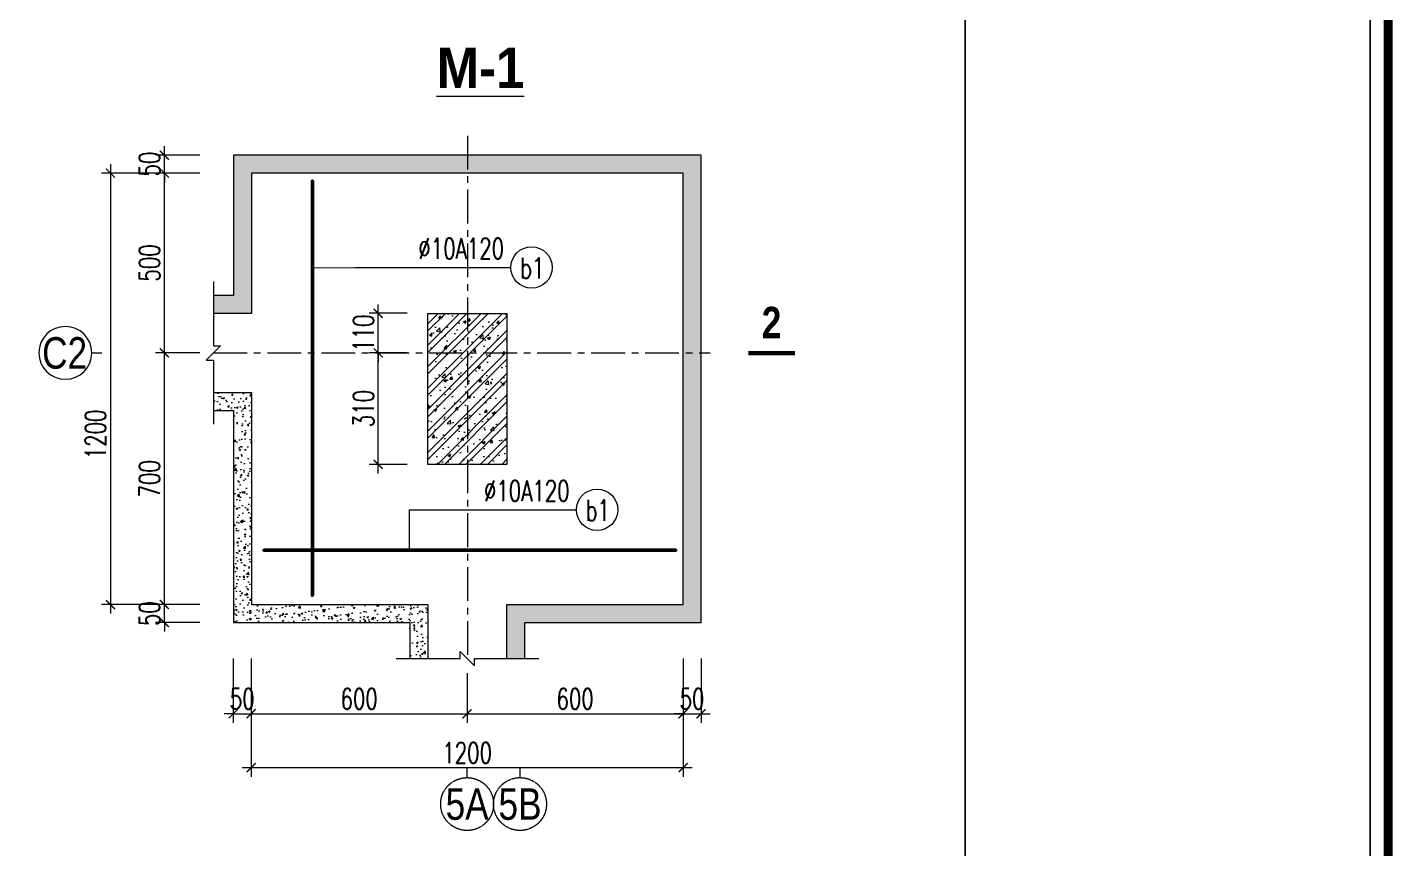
# Model space of a CAD drawing. Header units: millimetres. Extents: x 61738 to 439738, y 60858 to 151243.
# Drawn here: x 87871 to 103048, y 95253 to 104390 of the extents above; entities that cross this region are included whole.
import ezdxf
from ezdxf.enums import TextEntityAlignment as Align

# ---------------------------------------------------------------- set-up
doc = ezdxf.new("R2010")
doc.units = ezdxf.units.MM
doc.linetypes.add('CENTER', pattern=[2, 1.25, -0.25, 0.25, -0.25])
for name, color, linetype, lineweight in [('1-THEP1', 1, 'Continuous', 50), ('10-TEXT', 4, 'Continuous', 15), ('3-THAY', 7, 'Continuous', 18), ('6-TRUC', 8, 'CENTER', 9), ('7-HATCH', 8, 'Continuous', 13), ('8-DIM', 8, 'Continuous', 15), ('9-SO HIEU', 8, 'Continuous', 15), ('TEXT', 7, 'Continuous', 25)]:
    doc.layers.add(name, color=color, linetype=linetype, lineweight=lineweight)
doc.layers.add('Khungbo', color=32, linetype='Continuous')
doc.layers.add('KICHTHUOC', color=8, linetype='Continuous')
doc.styles.add('A3 - Text 3.5', font='VnArialH.TTF', dxfattribs={"width": 0.8, "height": 350})
doc.styles.add('A3 - Text 4.5', font='VnArialH-Bold.TTF', dxfattribs={"width": 0.9, "height": 450})
doc.styles.add('A3-Text 2.3', font='vnsimli.shx', dxfattribs={"width": 0.7, "height": 230, "bigfont": 'vn.shx'})
doc.styles.add('A3-Text 3.5', font='VnArialH-Bold.TTF', dxfattribs={"width": 0.8, "height": 350})
doc.styles.add('S1', font='vnsimli.shx', dxfattribs={"width": 0.75})
doc.styles.add('T2', font='VnArialH.TTF', dxfattribs={"width": 0.8})
doc.dimstyles.new('A3-1-100', dxfattribs={"dimtxt": 200, "dimasz": 120, "dimexe": 100, "dimexo": 0, "dimgap": 50, "dimtad": 1, "dimdec": 0, "dimdsep": 49, "dimtxsty": 'A3-Text 2.3', "dimblk": 'ARCHTICK', "dimcen": 10, "dimdle": 100, "dimclrd": 8, "dimclre": 8, "dimclrt": 2, "dimadec": 0, "dimazin": 2, "dimtfac": 1, "dimtdec": 0, "dimtix": 1, "dimtmove": 1, "dimatfit": 3, "dimldrblk": 'DOT', "dimfxl": 1, "dimtolj": 1, "dimtzin": 0, "dimlwd": -1, "dimlwe": -1, "dimarcsym": 0})
doc.dimstyles.new('A3-1-100x4', dxfattribs={"dimtxt": 200, "dimasz": 120, "dimexe": 100, "dimexo": 0, "dimgap": 50, "dimtad": 1, "dimdec": 0, "dimlfac": 0.25, "dimdsep": 49, "dimtxsty": 'A3-Text 2.3', "dimblk": 'ARCHTICK', "dimcen": 10, "dimdle": 100, "dimclrd": 8, "dimclre": 8, "dimclrt": 2, "dimadec": 0, "dimazin": 2, "dimtfac": 1, "dimtdec": 0, "dimtix": 1, "dimtmove": 1, "dimatfit": 3, "dimldrblk": 'DOT', "dimfxl": 1, "dimtolj": 1, "dimtzin": 0, "dimlwd": -1, "dimlwe": -1, "dimarcsym": 0})
pattern_1 = [(50, (1369.63, 32177.16), (182.18467, -15.93909), [19.05, -209.55]), (355, (1369.63, 32177.16), (-35.24283, 191.05664), [15.24, -167.64]), (100.451, (1384.82, 32175.84), (146.9425, 175.1167), [16.19, -178.09]), (46.1842, (1369.63, 32227.96), (271.07904, -42.04233), [28.575, -314.325]), (96.6356, (1392.22, 32224.46), (237.40423, 247.42556), [24.285, -267.135]), (351.184, (1369.63, 32227.96), (237.4046, 247.4251), [22.86, -251.46]), (21, (1395.03, 32215.26), (151.61488, -102.26552), [19.05, -209.55]), (326, (1395.03, 32215.26), (61.80203, 184.18797), [15.24, -167.64]), (71.4514, (1407.67, 32206.74), (213.4165, 81.92286), [16.19, -178.09]), (37.5, (1369.634, 32177.165), (3.088603, 84.55504), [0, -165.608, 0, -170.18, 0, -168.275]), (7.5, (1369.63, 32177.165), (66.81966, 100.180575), [0, -97.028, 0, -161.798, 0, -64.135]), (327.5, (1312.99, 32177.165), (135.590595, -5.728744), [0, -63.5, 0, -198.12, 0, -262.89]), (317.5, (1287.59, 32177.16), (148.12918, 25.42649), [0, -82.55, 0, -131.572, 0, -186.69])]

# ---------------------------------------------------------------- blocks, each defined once
blk = doc.blocks.new('CDS12')
at = {"layer": 'Khungbo', "color": 1, "const_width": 100}
blk.add_lwpolyline([(91094, 364100), (50996, 364100), (50996, 392312), (91094, 392312)], close=True, dxfattribs=at)
at = {"layer": 'Khungbo', "color": 1}
for points in [[(90894, 364300), (51196, 364300), (51196, 392112), (90894, 392112)], [(90894, 392112), (90894, 364300), (86394, 364300), (86394, 392112)]]:
    blk.add_lwpolyline(points, close=True, dxfattribs=at)
blk = doc.blocks.new('Truc Y')
at = {"layer": '10-TEXT', "color": 2}
blk.add_line((0, 0), (-150, 0), dxfattribs=at)
blk.add_circle((400, 0), 400, dxfattribs=at)
at = {"layer": '10-TEXT', "color": 2, "style": 'T2', "width": 0.8}
blk.add_attdef('A', text='', height=500, dxfattribs=at).set_placement((400, 13), align=Align.MIDDLE_CENTER)
blk = doc.blocks.new('_ArchTick')
at = {"color": 0, "linetype": 'ByBlock', "const_width": 0.15}
blk.add_lwpolyline([(-0.5, -0.5), (0.5, 0.5)], dxfattribs=at)
blk = doc.blocks.new('*D543')
at = {"layer": '8-DIM', "color": 8, "ltscale": 500, "transparency": 16777216}
for p, q in [((90160, 97368), (90160, 96654)), ((90360, 97368), (90360, 96654))]:
    blk.add_line(p, q, dxfattribs=at)
at = {"layer": '8-DIM', "color": 8, "linetype": 'ByBlock', "ltscale": 500, "transparency": 16777216}
for p, q in [((90160, 96754), (90060, 96754)), ((90160, 96754), (90360, 96754)), ((90360, 96754), (90460, 96754))]:
    blk.add_line(p, q, dxfattribs=at)
at = {"layer": 'Defpoints', "color": 0, "ltscale": 500, "transparency": 16777216}
for p in [(90160, 97368), (90360, 97368), (90360, 96754)]:
    blk.add_point(p, dxfattribs=at)
at = {"layer": '8-DIM', "color": 8, "ltscale": 500, "transparency": 16777216, "xscale": 100, "yscale": 100, "zscale": 100}
blk.add_blockref('_ArchTick', (90160, 96754), dxfattribs=at)
at = {"layer": '8-DIM', "color": 8, "ltscale": 500, "transparency": 16777216, "xscale": 100, "yscale": 100, "zscale": 100, "rotation": 180}
blk.add_blockref('_ArchTick', (90360, 96754), dxfattribs=at)
at = {"layer": '8-DIM', "color": 2, "ltscale": 500, "transparency": 16777216, "insert": (90260, 96919), "char_height": 230, "attachment_point": 5, "style": 'A3-Text 2.3'}
blk.add_mtext('\\A1;50', dxfattribs=at)
blk = doc.blocks.new('*D544')
at = {"layer": '8-DIM', "color": 8, "ltscale": 500, "transparency": 16777216}
for p, q in [((90360, 97206), (90360, 96654)), ((92759, 97206), (92759, 96654))]:
    blk.add_line(p, q, dxfattribs=at)
at = {"layer": '8-DIM', "color": 8, "linetype": 'ByBlock', "ltscale": 500, "transparency": 16777216}
blk.add_line((90260, 96754), (92859, 96754), dxfattribs=at)
at = {"layer": 'Defpoints', "color": 0, "ltscale": 500, "transparency": 16777216}
for p in [(90360, 97206), (92759, 97206), (92759, 96754)]:
    blk.add_point(p, dxfattribs=at)
at = {"layer": '8-DIM', "color": 8, "ltscale": 500, "transparency": 16777216, "xscale": 100, "yscale": 100, "zscale": 100, "rotation": 180}
blk.add_blockref('_ArchTick', (90360, 96754), dxfattribs=at)
at = {"layer": '8-DIM', "color": 8, "ltscale": 500, "transparency": 16777216, "xscale": 100, "yscale": 100, "zscale": 100}
blk.add_blockref('_ArchTick', (92759, 96754), dxfattribs=at)
at = {"layer": '8-DIM', "color": 2, "ltscale": 500, "transparency": 16777216, "insert": (91560, 96919), "char_height": 230, "attachment_point": 5, "style": 'A3-Text 2.3'}
blk.add_mtext('\\A1;600', dxfattribs=at)
blk = doc.blocks.new('*D545')
at = {"layer": '8-DIM', "color": 8, "ltscale": 500, "transparency": 16777216}
for p, q in [((92759, 97206), (92759, 96654)), ((95160, 97206), (95160, 96654))]:
    blk.add_line(p, q, dxfattribs=at)
at = {"layer": '8-DIM', "color": 8, "linetype": 'ByBlock', "ltscale": 500, "transparency": 16777216}
blk.add_line((92659, 96754), (95260, 96754), dxfattribs=at)
at = {"layer": 'Defpoints', "color": 0, "ltscale": 500, "transparency": 16777216}
for p in [(92759, 97206), (95160, 97206), (95160, 96754)]:
    blk.add_point(p, dxfattribs=at)
at = {"layer": '8-DIM', "color": 8, "ltscale": 500, "transparency": 16777216, "xscale": 100, "yscale": 100, "zscale": 100, "rotation": 180}
blk.add_blockref('_ArchTick', (92759, 96754), dxfattribs=at)
at = {"layer": '8-DIM', "color": 8, "ltscale": 500, "transparency": 16777216, "xscale": 100, "yscale": 100, "zscale": 100}
blk.add_blockref('_ArchTick', (95160, 96754), dxfattribs=at)
at = {"layer": '8-DIM', "color": 2, "ltscale": 500, "transparency": 16777216, "insert": (93960, 96919), "char_height": 230, "attachment_point": 5, "style": 'A3-Text 2.3'}
blk.add_mtext('\\A1;600', dxfattribs=at)
blk = doc.blocks.new('*D546')
at = {"layer": '8-DIM', "color": 8, "ltscale": 500, "transparency": 16777216}
for p, q in [((95160, 97368), (95160, 96654)), ((95360, 97368), (95360, 96654))]:
    blk.add_line(p, q, dxfattribs=at)
at = {"layer": '8-DIM', "color": 8, "linetype": 'ByBlock', "ltscale": 500, "transparency": 16777216}
for p, q in [((95160, 96754), (95060, 96754)), ((95160, 96754), (95360, 96754)), ((95360, 96754), (95460, 96754))]:
    blk.add_line(p, q, dxfattribs=at)
at = {"layer": 'Defpoints', "color": 0, "ltscale": 500, "transparency": 16777216}
for p in [(95160, 97368), (95360, 97368), (95360, 96754)]:
    blk.add_point(p, dxfattribs=at)
at = {"layer": '8-DIM', "color": 8, "ltscale": 500, "transparency": 16777216, "xscale": 100, "yscale": 100, "zscale": 100}
blk.add_blockref('_ArchTick', (95160, 96754), dxfattribs=at)
at = {"layer": '8-DIM', "color": 8, "ltscale": 500, "transparency": 16777216, "xscale": 100, "yscale": 100, "zscale": 100, "rotation": 180}
blk.add_blockref('_ArchTick', (95360, 96754), dxfattribs=at)
at = {"layer": '8-DIM', "color": 2, "ltscale": 500, "transparency": 16777216, "insert": (95260, 96919), "char_height": 230, "attachment_point": 5, "style": 'A3-Text 2.3'}
blk.add_mtext('\\A1;50', dxfattribs=at)
blk = doc.blocks.new('*D547')
at = {"layer": '8-DIM', "color": 8, "ltscale": 500, "transparency": 16777216}
for p, q in [((90360, 97368), (90360, 96054)), ((95160, 97368), (95160, 96054))]:
    blk.add_line(p, q, dxfattribs=at)
at = {"layer": '8-DIM', "color": 8, "linetype": 'ByBlock', "ltscale": 500, "transparency": 16777216}
blk.add_line((95260, 96154), (90260, 96154), dxfattribs=at)
at = {"layer": 'Defpoints', "color": 0, "ltscale": 500, "transparency": 16777216}
for p in [(90360, 97368), (95160, 97368), (90360, 96154)]:
    blk.add_point(p, dxfattribs=at)
at = {"layer": '8-DIM', "color": 8, "ltscale": 500, "transparency": 16777216, "xscale": 100, "yscale": 100, "zscale": 100, "rotation": 180}
blk.add_blockref('_ArchTick', (90360, 96154), dxfattribs=at)
at = {"layer": '8-DIM', "color": 8, "ltscale": 500, "transparency": 16777216, "xscale": 100, "yscale": 100, "zscale": 100}
blk.add_blockref('_ArchTick', (95160, 96154), dxfattribs=at)
at = {"layer": '8-DIM', "color": 2, "ltscale": 500, "transparency": 16777216, "insert": (92760, 96319), "char_height": 230, "attachment_point": 5, "style": 'A3-Text 2.3'}
blk.add_mtext('\\A1;1200', dxfattribs=at)
blk = doc.blocks.new('*D548')
at = {"layer": '8-DIM', "color": 8, "linetype": 'ByBlock', "ltscale": 500, "transparency": 16777216}
for p, q in [((89395, 97968), (89395, 98068)), ((89395, 97768), (89395, 97968)), ((89395, 97768), (89395, 97668))]:
    blk.add_line(p, q, dxfattribs=at)
at = {"layer": '8-DIM', "color": 8, "ltscale": 500, "transparency": 16777216}
for p, q in [((89789, 97968), (89295, 97968)), ((89789, 97768), (89295, 97768))]:
    blk.add_line(p, q, dxfattribs=at)
at = {"layer": 'Defpoints', "color": 0, "ltscale": 500, "transparency": 16777216}
for p in [(89395, 97968), (89789, 97968), (89789, 97768)]:
    blk.add_point(p, dxfattribs=at)
at = {"layer": '8-DIM', "color": 8, "ltscale": 500, "transparency": 16777216, "xscale": 100, "yscale": 100, "zscale": 100}
for p, rotation in [((89395, 97968), 270), ((89395, 97768), 90)]:
    blk.add_blockref('_ArchTick', p, dxfattribs=dict(at, rotation=rotation))
at = {"layer": '8-DIM', "color": 2, "ltscale": 500, "transparency": 16777216, "insert": (89230, 97868), "char_height": 230, "attachment_point": 5, "rotation": 90, "style": 'A3-Text 2.3'}
blk.add_mtext('\\A1;50', dxfattribs=at)
blk = doc.blocks.new('*D549')
at = {"layer": '8-DIM', "color": 8, "linetype": 'ByBlock', "ltscale": 500, "transparency": 16777216}
blk.add_line((89395, 97868), (89395, 100868), dxfattribs=at)
at = {"layer": '8-DIM', "color": 8, "ltscale": 500, "transparency": 16777216}
for p, q in [((89789, 100768), (89295, 100768)), ((89789, 97968), (89295, 97968))]:
    blk.add_line(p, q, dxfattribs=at)
at = {"layer": 'Defpoints', "color": 0, "ltscale": 500, "transparency": 16777216}
for p in [(89395, 100768), (89789, 100768), (89789, 97968)]:
    blk.add_point(p, dxfattribs=at)
at = {"layer": '8-DIM', "color": 8, "ltscale": 500, "transparency": 16777216, "xscale": 100, "yscale": 100, "zscale": 100}
for p, rotation in [((89395, 100768), 90), ((89395, 97968), 270)]:
    blk.add_blockref('_ArchTick', p, dxfattribs=dict(at, rotation=rotation))
at = {"layer": '8-DIM', "color": 2, "ltscale": 500, "transparency": 16777216, "insert": (89230, 99368), "char_height": 230, "attachment_point": 5, "rotation": 90, "style": 'A3-Text 2.3'}
blk.add_mtext('\\A1;700', dxfattribs=at)
blk = doc.blocks.new('*D550')
at = {"layer": '8-DIM', "color": 8, "ltscale": 500, "transparency": 16777216}
for p, q in [((89789, 102768), (89295, 102768)), ((89789, 100768), (89295, 100768))]:
    blk.add_line(p, q, dxfattribs=at)
at = {"layer": '8-DIM', "color": 8, "linetype": 'ByBlock', "ltscale": 500, "transparency": 16777216}
blk.add_line((89395, 100668), (89395, 102868), dxfattribs=at)
at = {"layer": 'Defpoints', "color": 0, "ltscale": 500, "transparency": 16777216}
for p in [(89395, 102768), (89789, 102768), (89789, 100768)]:
    blk.add_point(p, dxfattribs=at)
at = {"layer": '8-DIM', "color": 8, "ltscale": 500, "transparency": 16777216, "xscale": 100, "yscale": 100, "zscale": 100}
for p, rotation in [((89395, 102768), 90), ((89395, 100768), 270)]:
    blk.add_blockref('_ArchTick', p, dxfattribs=dict(at, rotation=rotation))
at = {"layer": '8-DIM', "color": 2, "ltscale": 500, "transparency": 16777216, "insert": (89230, 101768), "char_height": 230, "attachment_point": 5, "rotation": 90, "style": 'A3-Text 2.3'}
blk.add_mtext('\\A1;500', dxfattribs=at)
blk = doc.blocks.new('*D551')
at = {"layer": '8-DIM', "color": 8, "linetype": 'ByBlock', "ltscale": 500, "transparency": 16777216}
for p, q in [((89395, 102968), (89395, 103068)), ((89395, 102768), (89395, 102968)), ((89395, 102768), (89395, 102668))]:
    blk.add_line(p, q, dxfattribs=at)
at = {"layer": '8-DIM', "color": 8, "ltscale": 500, "transparency": 16777216}
for p, q in [((89789, 102968), (89295, 102968)), ((89789, 102768), (89295, 102768))]:
    blk.add_line(p, q, dxfattribs=at)
at = {"layer": 'Defpoints', "color": 0, "ltscale": 500, "transparency": 16777216}
for p in [(89395, 102968), (89789, 102968), (89789, 102768)]:
    blk.add_point(p, dxfattribs=at)
at = {"layer": '8-DIM', "color": 8, "ltscale": 500, "transparency": 16777216, "xscale": 100, "yscale": 100, "zscale": 100}
for p, rotation in [((89395, 102968), 270), ((89395, 102768), 90)]:
    blk.add_blockref('_ArchTick', p, dxfattribs=dict(at, rotation=rotation))
at = {"layer": '8-DIM', "color": 2, "ltscale": 500, "transparency": 16777216, "insert": (89230, 102868), "char_height": 230, "attachment_point": 5, "rotation": 90, "style": 'A3-Text 2.3'}
blk.add_mtext('\\A1;50', dxfattribs=at)
blk = doc.blocks.new('*D552')
at = {"layer": '8-DIM', "color": 8, "ltscale": 500, "transparency": 16777216}
for p, q in [((89789, 102768), (88695, 102768)), ((89789, 97968), (88695, 97968))]:
    blk.add_line(p, q, dxfattribs=at)
at = {"layer": '8-DIM', "color": 8, "linetype": 'ByBlock', "ltscale": 500, "transparency": 16777216}
blk.add_line((88795, 102868), (88795, 97868), dxfattribs=at)
at = {"layer": 'Defpoints', "color": 0, "ltscale": 500, "transparency": 16777216}
for p in [(89789, 102768), (88795, 97968), (89789, 97968)]:
    blk.add_point(p, dxfattribs=at)
at = {"layer": '8-DIM', "color": 8, "ltscale": 500, "transparency": 16777216, "xscale": 100, "yscale": 100, "zscale": 100}
for p, rotation in [((88795, 102768), 90), ((88795, 97968), 270)]:
    blk.add_blockref('_ArchTick', p, dxfattribs=dict(at, rotation=rotation))
at = {"layer": '8-DIM', "color": 2, "ltscale": 500, "transparency": 16777216, "insert": (88630, 99861), "char_height": 230, "attachment_point": 5, "rotation": 90, "style": 'A3-Text 2.3'}
blk.add_mtext('\\A1;1200', dxfattribs=at)
blk = doc.blocks.new('Mat cat KC - Ngang')
at = {"layer": '10-TEXT', "color": 5, "const_width": 50}
blk.add_lwpolyline([(259, 0), (-259, 0)], dxfattribs=at)
at = {"layer": '10-TEXT', "color": 3, "ltscale": 500, "style": 'A3-Text 3.5', "width": 0.8}
blk.add_attdef('3', text='', height=350, dxfattribs=at).set_placement((0, 166), align=Align.CENTER)
blk = doc.blocks.new('*D553')
at = {"layer": '8-DIM', "color": 8, "linetype": 'ByBlock', "ltscale": 500, "transparency": 16777216}
blk.add_line((91772, 99428), (91772, 100868), dxfattribs=at)
at = {"layer": '8-DIM', "color": 8, "ltscale": 500, "transparency": 16777216}
for p, q in [((92094, 100768), (91672, 100768)), ((92094, 99528), (91672, 99528))]:
    blk.add_line(p, q, dxfattribs=at)
at = {"layer": 'Defpoints', "color": 0, "ltscale": 500, "transparency": 16777216}
for p in [(91772, 100768), (92094, 100768), (92094, 99528)]:
    blk.add_point(p, dxfattribs=at)
at = {"layer": '8-DIM', "color": 8, "ltscale": 500, "transparency": 16777216, "xscale": 100, "yscale": 100, "zscale": 100}
for p, rotation in [((91772, 100768), 90), ((91772, 99528), 270)]:
    blk.add_blockref('_ArchTick', p, dxfattribs=dict(at, rotation=rotation))
at = {"layer": '8-DIM', "color": 2, "ltscale": 500, "transparency": 16777216, "insert": (91607, 100148), "char_height": 230, "attachment_point": 5, "rotation": 90, "style": 'A3-Text 2.3'}
blk.add_mtext('\\A1;310', dxfattribs=at)
blk = doc.blocks.new('*D554')
at = {"layer": '8-DIM', "color": 8, "linetype": 'ByBlock', "ltscale": 500, "transparency": 16777216}
for p, q in [((91772, 101208), (91772, 101308)), ((91772, 100768), (91772, 101208)), ((91772, 100768), (91772, 100668))]:
    blk.add_line(p, q, dxfattribs=at)
at = {"layer": '8-DIM', "color": 8, "ltscale": 500, "transparency": 16777216}
for p, q in [((92094, 101208), (91672, 101208)), ((92094, 100768), (91672, 100768))]:
    blk.add_line(p, q, dxfattribs=at)
at = {"layer": 'Defpoints', "color": 0, "ltscale": 500, "transparency": 16777216}
for p in [(91772, 101208), (92094, 101208), (92094, 100768)]:
    blk.add_point(p, dxfattribs=at)
at = {"layer": '8-DIM', "color": 8, "ltscale": 500, "transparency": 16777216, "xscale": 100, "yscale": 100, "zscale": 100}
for p, rotation in [((91772, 101208), 270), ((91772, 100768), 90)]:
    blk.add_blockref('_ArchTick', p, dxfattribs=dict(at, rotation=rotation))
at = {"layer": '8-DIM', "color": 2, "ltscale": 500, "transparency": 16777216, "insert": (91607, 100988), "char_height": 230, "attachment_point": 5, "rotation": 90, "style": 'A3-Text 2.3'}
blk.add_mtext('\\A1;110', dxfattribs=at)
blk = doc.blocks.new('Truc X')
at = {"layer": '6-TRUC', "color": 2}
blk.add_line((0, 0), (0, 150), dxfattribs=at)
blk.add_circle((0, -400), 400, dxfattribs=at)
at = {"layer": '6-TRUC', "color": 2, "style": 'A3 - Text 3.5', "width": 0.8}
blk.add_attdef('1', text='', height=500, dxfattribs=at).set_placement((-13, -400), align=Align.MIDDLE_CENTER)

msp = doc.modelspace()

# ---------------------------------------------------------------- hatches: boundary and pattern name
at = {"layer": '7-HATCH', "ltscale": 400}
h = msp.add_hatch(dxfattribs=at)
h.set_pattern_fill('AR-CONC', color=256, style=0)
h.set_pattern_definition(pattern_1)
h.paths.add_polyline_path([(95363.2, 97767.8), (95363.2, 102967.8), (92323.2, 102967.8), (90163.2, 102967.8), (90163.2, 101407.8), (89939.9, 101407.8), (89939.9, 101207.8), (90363.2, 101207.8), (90363.2, 102767.8), (92323.2, 102767.8), (95163.2, 102767.8), (95163.2, 97967.8), (93203.1, 97967.8), (93203.1, 97368.1), (93403.1, 97368.1), (93403.1, 97767.8)])
at = {"layer": '7-HATCH', "ltscale": 500}
h = msp.add_hatch(dxfattribs=at)
h.set_pattern_fill('BT', color=256, scale=45, pattern_type=2)
h.set_pattern_definition([(45, (-45604.96, 26644.9), (-119.32427, 119.32427), []), (45, (-45525.4, 26644.9), (-119.32427, 119.32427), []), (50, (-45604.96, 26644.9), (322.7671, -28.23846), [33.75, -371.25]), (355, (-45604.96, 26644.9), (-62.4381, 338.48646), [27, -297]), (100.4514, (-45578.06, 26642.55), (260.3292, 310.2478), [28.6831, -315.51395]), (46.1842, (-45604.96, 26734.9), (480.2585, -74.4836), [50.625, -556.875]), (96.6356, (-45564.94, 26728.7), (420.5982, 438.353), [43.0246, -473.2708]), (351.1842, (-45604.96, 26734.9), (420.5979, 438.3534), [40.5, -445.5]), (21, (-45559.96, 26712.4), (268.60817, -181.1785), [33.75, -371.25]), (326, (-45559.96, 26712.4), (109.4919, 326.3175), [27, -297]), (71.4514, (-45537.57, 26697.3), (378.1002, 145.1387), [28.6831, -315.51395]), (37.5, (-45604.96, 26644.91), (5.471935, 149.80223), [0, -293.4, 0, -301.5, 0, -298.125]), (7.5, (-45604.96, 26644.9), (118.3813, 177.48527), [0, -171.9, 0, -286.65, 0, -113.625]), (327.5, (-45705.31, 26644.91), (240.2201, -10.14969), [0, -112.5, 0, -351, 0, -465.75]), (317.5, (-45750.3, 26644.9), (262.43378, 45.04724), [0, -146.25, 0, -233.1, 0, -330.75])])
h.paths.add_polyline_path([(92322.8, 99527.8), (93202.8, 99527.8), (93202.8, 101207.8), (92322.8, 101207.8)])
at = {"layer": '7-HATCH', "ltscale": 400}
h = msp.add_hatch(dxfattribs=at)
h.set_pattern_fill('AR-CONC', color=256, style=0)
h.set_pattern_definition(pattern_1)
h.paths.add_polyline_path([(90163.2, 97767.8), (92123.2, 97767.8), (92123.2, 97368.1), (92323.2, 97368.1), (92323.2, 97967.8), (90363.2, 97967.8), (90363.2, 100327.6), (89939.9, 100327.6), (89939.9, 100127.6), (90163.2, 100127.6)])

# ---------------------------------------------------------------- linework, layer by layer
at = {"layer": '1-THEP1'}
for points in [[(91039.6, 98942.4), (91039.6, 98069.9), (91039.6, 102681.5), (91039.6, 101950.6)], [(90688.5, 98572.4), (90502.8, 98572.4), (95078.9, 98572.4), (94818.5, 98572.4)]]:
    msp.add_lwpolyline(points, dxfattribs=at)
at = {"layer": '3-THAY', "ltscale": 100}
for points in [[(93403.1, 97368.1), (93403.1, 97767.8), (95363.2, 97767.8), (95363.2, 102967.8), (92323.2, 102967.8), (90163.2, 102967.8), (90163.2, 101407.8), (89939.9, 101407.8)], [(93203.1, 97368.1), (93203.1, 97967.8), (95163.2, 97967.8), (95163.2, 102767.8), (92323.2, 102767.8), (90363.2, 102767.8), (90363.2, 101207.8), (89939.9, 101207.8)], [(89939.9, 100327.6), (90363.2, 100327.6), (90363.2, 97967.8), (92323.2, 97967.8), (92323.2, 97368.1)], [(89939.9, 100127.6), (90163.2, 100127.6), (90163.2, 97767.8), (92123.2, 97767.8), (92123.2, 97368.1)]]:
    msp.add_lwpolyline(points, dxfattribs=at)
msp.add_lwpolyline([(93202.8, 99527.8), (92322.8, 99527.8), (92322.8, 101207.8), (93202.8, 101207.8)], close=True, dxfattribs=at)
at = {"layer": '6-TRUC', "ltscale": 300}
for p, q in [((92763.2, 103183.5), (92763.2, 97368.1)), ((89939.9, 100767.8), (95460.2, 100767.8))]:
    msp.add_line(p, q, dxfattribs=at)
at = {"layer": '7-HATCH', "ltscale": 500}
for points in [[(89939.9, 101561.4), (89939.9, 100847.7), (90019.9, 100847.7), (89859.9, 100687.7), (89939.9, 100687.7), (89939.9, 99973.9)], [(91969.6, 97368.1), (92683.2, 97368.1), (92683.2, 97448.1), (92843.2, 97288.1), (92843.2, 97368.1), (93556.7, 97368.1)]]:
    msp.add_lwpolyline(points, dxfattribs=at)
at = {"layer": '9-SO HIEU'}
for centre in [(93476.1, 101718), (94204.5, 99023)]:
    msp.add_circle(centre, 230, dxfattribs=at)

# ---------------------------------------------------------------- block references
at = {"layer": '8-DIM'}
msp.add_blockref('Mat cat KC - Ngang', (96143.7, 100764.2), dxfattribs=at).add_auto_attribs({'3': '2'})
at = {"layer": 'KICHTHUOC'}
msp.add_blockref('CDS12', (11903.3, -279252.9), dxfattribs=at)
ref = msp.add_blockref('Truc Y', (88588.2, 100767.8), dxfattribs=dict(at, xscale=-0.7349999999496504, yscale=0.7349999999496504, zscale=0.7349999999496504))
ref.add_attrib('A', 'c2', dxfattribs={"layer": 'TEXT', "height": 350, "style": 'T2', "width": 0.8}).set_placement((88286.3, 100767.8), align=Align.MIDDLE_CENTER)
ref = msp.add_blockref('Truc X', (92760, 96043.4), dxfattribs=dict(at, xscale=0.7349999999496504, yscale=0.7349999999496504, zscale=0.7349999999496504))
ref.add_attrib('1', '5a', dxfattribs={"layer": 'TEXT', "color": 2, "height": 350, "style": 'A3 - Text 3.5', "width": 0.8}).set_placement((92760, 95749.4), align=Align.MIDDLE_CENTER)
ref = msp.add_blockref('Truc X', (93348, 96043.4), dxfattribs=dict(at, xscale=0.7349999999496504, yscale=0.7349999999496504, zscale=0.7349999999496504))
ref.add_attrib('1', '5b', dxfattribs={"layer": 'TEXT', "color": 2, "height": 350, "style": 'A3 - Text 3.5', "width": 0.8}).set_placement((93348, 95749.4), align=Align.MIDDLE_CENTER)

# ---------------------------------------------------------------- texts
at = {"layer": '10-TEXT'}
for s, height, style, width, p in [('%%Um-1', 450, 'A3 - Text 4.5', 0.9, (92908.3, 103713.3)), ('b1', 230, 'S1', 0.7, (93483.8, 101596.7)), ('b1', 230, 'S1', 0.7, (94212.2, 98901.7))]:
    msp.add_text(s, height=height, dxfattribs=dict(at, style=style, width=width)).set_placement(p, align=Align.CENTER)
at = {"layer": '10-TEXT', "style": 'S1', "width": 0.7}
for p in [(93170.4, 101812.7), (93898.9, 99117.7)]:
    msp.add_text('`10A120', height=230, dxfattribs=at).set_placement(p, align=Align.RIGHT)

# ---------------------------------------------------------------- dimensions: what is measured, and where the dimension line sits
at = {"layer": '8-DIM', "ltscale": 500}
for base, p1, p2, picture, middle in [((89395, 102967.8), (89789.4, 102767.8), (89789.4, 102967.8), '*D551', (89230, 102867.8)), ((89395, 102767.8), (89789.4, 100767.8), (89789.4, 102767.8), '*D550', (89230, 101767.8)), ((91772.1, 101207.8), (92093.7, 100767.8), (92093.7, 101207.8), '*D554', (91607.1, 100987.8)), ((89395, 100767.8), (89789.4, 97967.8), (89789.4, 100767.8), '*D549', (89230, 99367.8)), ((91772.1, 100767.8), (92093.7, 99527.8), (92093.7, 100767.8), '*D553', (91607.1, 100147.8)), ((89395, 97967.8), (89789.4, 97767.8), (89789.4, 97967.8), '*D548', (89230, 97867.8))]:
    dim = msp.add_linear_dim(base=base, p1=p1, p2=p2, angle=90, dimstyle='A3-1-100x4', override={"dimasz": 100, "dimldrblk": 'ArchTick'}, dxfattribs=at)
    dim.commit()
    dim.dimension.update_dxf_attribs({"geometry": picture, "text_midpoint": middle})
dim = msp.add_linear_dim(base=(88795, 97967.8), p1=(89789.4, 102767.8), p2=(89789.4, 97967.8), angle=90, dimstyle='A3-1-100x4', override={"dimasz": 100, "dimldrblk": 'ArchTick'}, dxfattribs=at)
dim.commit()
dim.dimension.update_dxf_attribs({"geometry": '*D552', "text_midpoint": (88795, 99861.4), "dimtype": 160})
for base, p1, p2, picture, middle in [((90360, 96753.6), (90160, 97368.1), (90360, 97368.1), '*D543', (90260, 96918.6)), ((90360, 96153.6), (95160, 97368.1), (90360, 97368.1), '*D547', (92760, 96318.6)), ((95360, 96753.6), (95160, 97368.1), (95360, 97368.1), '*D546', (95260, 96918.6)), ((92759.2, 96753.6), (90360, 97205.9), (92759.2, 97205.9), '*D544', (91559.6, 96918.6)), ((95160, 96753.6), (92759.2, 97205.9), (95160, 97205.9), '*D545', (93959.6, 96918.6))]:
    dim = msp.add_linear_dim(base=base, p1=p1, p2=p2, dimstyle='A3-1-100x4', override={"dimasz": 100, "dimldrblk": 'ArchTick'}, dxfattribs=at)
    dim.commit()
    dim.dimension.update_dxf_attribs({"geometry": picture, "text_midpoint": middle})

# ---------------------------------------------------------------- leaders
at = {"layer": '9-SO HIEU', "ltscale": 100}
for points in [[(91039.6, 101713.9), (91510.5, 101718), (93246.1, 101718)], [(92119.6, 98572.4), (92119.6, 99023), (93974.5, 99023)]]:
    msp.add_leader(points, dimstyle='A3-1-100', override={"dimasz": 100, "dimgap": 1.2, "dimtad": 0, "dimldrblk": 'None'}, dxfattribs=at)

doc.saveas('drawing.dxf')
